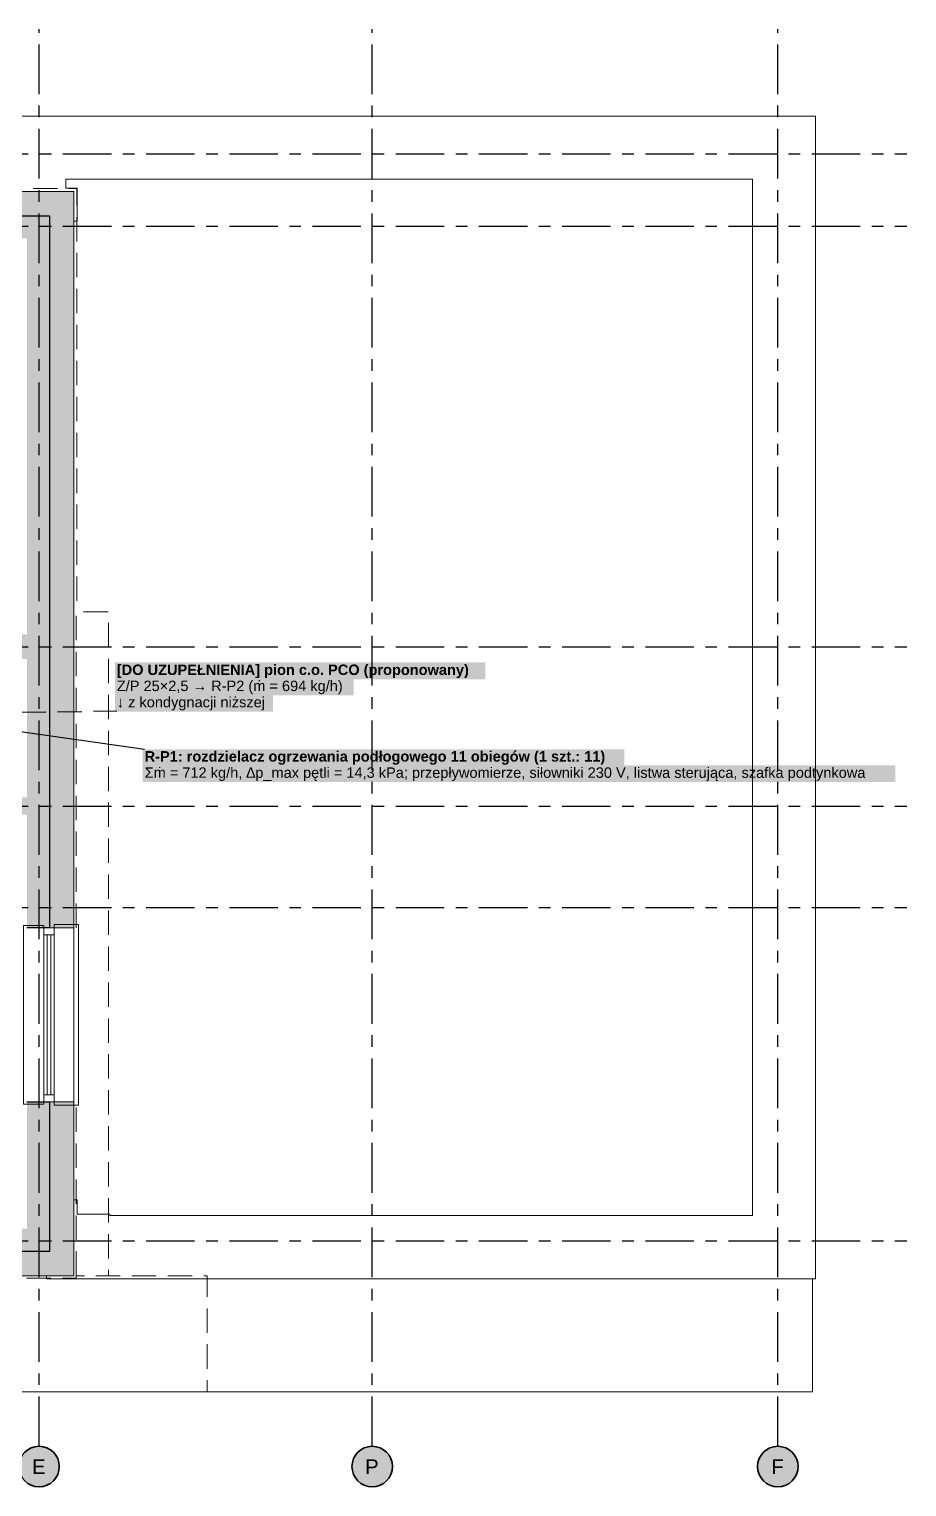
# Model space of a CAD drawing. Header units: metres. Extents: x -3.2 to 19.5, y -2.1 to 10.4.
# Drawn here: x 11.91 to 19.49, y -2.12 to 10.45 of the extents above; entities that cross this region are included whole.
import ezdxf

# ---------------------------------------------------------------- set-up
doc = ezdxf.new("R2010")
doc.units = ezdxf.units.M
doc.linetypes.add('KRESKOWA', pattern=[5.25, 4.2, -1.05])
doc.linetypes.add('PUNKTOWA', pattern=[10.5, 8.4, -1.05, 0, -1.05])
doc.layers.add('A-MASKA', color=7, linetype='Continuous', lineweight=18)
doc.layers.add('S-OPISY', color=2, linetype='Continuous', lineweight=25)
for name, color, linetype, lineweight, true_color in [('I-BRAKI', 6, 'KRESKOWA', 25, 0xb0008a), ('I-OSIE', 8, 'PUNKTOWA', 18, 0x7a7a7a), ('I-PODKLAD', 8, 'Continuous', 18, 0x9a9a9a), ('I-PODKLAD-SCIANY', 8, 'Continuous', 25, 0x6e6e6e), ('I-PODKLAD-WYPELN', 254, 'Continuous', 18, 0xe6e6e6)]:
    doc.layers.add(name, color=color, linetype=linetype, lineweight=lineweight, true_color=true_color)
doc.styles.add('PL_ARIAL', font='arial.ttf')
doc.styles.add('PL_ARIAL_B', font='arialbd.ttf')

msp = doc.modelspace()

# ---------------------------------------------------------------- hatches: boundary and pattern name
at = {"layer": 'A-MASKA', "true_color": 0xffffff}
for points in [[(12.654, 4.844), (15.85, 4.844), (15.85, 4.989), (12.654, 4.989)], [(12.654, 4.704), (14.715, 4.704), (14.715, 4.849), (12.654, 4.849)], [(12.654, 4.565), (14.019, 4.565), (14.019, 4.71), (12.654, 4.71)], [(12.893, 4.097), (17.049, 4.097), (17.049, 4.241), (12.893, 4.241)], [(12.893, 3.957), (19.388, 3.957), (19.388, 4.102), (12.893, 4.102)]]:
    msp.add_hatch(color=7, dxfattribs=at).paths.add_polyline_path(points)
at = {"layer": 'I-OSIE', "true_color": 0xffffff}
for points in [[(12.175, -1.945), (12.174, -1.922), (12.169, -1.9), (12.162, -1.878), (12.152, -1.858), (12.139, -1.838), (12.124, -1.821), (12.107, -1.806), (12.088, -1.793), (12.067, -1.783), (12.045, -1.776), (12.023, -1.771), (12, -1.77), (11.977, -1.771), (11.955, -1.776), (11.933, -1.783), (11.912, -1.793), (11.893, -1.806), (11.876, -1.821), (11.861, -1.838), (11.848, -1.858), (11.838, -1.878), (11.831, -1.9), (11.826, -1.922), (11.825, -1.945), (11.826, -1.968), (11.831, -1.99), (11.838, -2.012), (11.848, -2.033), (11.861, -2.052), (11.876, -2.069), (11.893, -2.084), (11.912, -2.097), (11.933, -2.107), (11.955, -2.114), (11.977, -2.119), (12, -2.12), (12.023, -2.119), (12.045, -2.114), (12.067, -2.107), (12.088, -2.097), (12.107, -2.084), (12.124, -2.069), (12.139, -2.052), (12.152, -2.033), (12.162, -2.012), (12.169, -1.99), (12.174, -1.968)], [(15.05, -1.945), (15.049, -1.922), (15.044, -1.9), (15.037, -1.878), (15.027, -1.858), (15.014, -1.838), (14.999, -1.821), (14.982, -1.806), (14.963, -1.793), (14.942, -1.783), (14.92, -1.776), (14.898, -1.771), (14.875, -1.77), (14.852, -1.771), (14.83, -1.776), (14.808, -1.783), (14.787, -1.793), (14.768, -1.806), (14.751, -1.821), (14.736, -1.838), (14.723, -1.858), (14.713, -1.878), (14.706, -1.9), (14.701, -1.922), (14.7, -1.945), (14.701, -1.968), (14.706, -1.99), (14.713, -2.012), (14.723, -2.033), (14.736, -2.052), (14.751, -2.069), (14.768, -2.084), (14.787, -2.097), (14.808, -2.107), (14.83, -2.114), (14.852, -2.119), (14.875, -2.12), (14.898, -2.119), (14.92, -2.114), (14.942, -2.107), (14.963, -2.097), (14.982, -2.084), (14.999, -2.069), (15.014, -2.052), (15.027, -2.033), (15.037, -2.012), (15.044, -1.99), (15.049, -1.968)], [(18.55, -1.945), (18.549, -1.922), (18.544, -1.9), (18.537, -1.878), (18.527, -1.858), (18.514, -1.838), (18.499, -1.821), (18.482, -1.806), (18.462, -1.793), (18.442, -1.783), (18.42, -1.776), (18.398, -1.771), (18.375, -1.77), (18.352, -1.771), (18.33, -1.776), (18.308, -1.783), (18.288, -1.793), (18.268, -1.806), (18.251, -1.821), (18.236, -1.838), (18.223, -1.858), (18.213, -1.878), (18.206, -1.9), (18.201, -1.922), (18.2, -1.945), (18.201, -1.968), (18.206, -1.99), (18.213, -2.012), (18.223, -2.033), (18.236, -2.052), (18.251, -2.069), (18.268, -2.084), (18.288, -2.097), (18.308, -2.107), (18.33, -2.114), (18.352, -2.119), (18.375, -2.12), (18.398, -2.119), (18.42, -2.114), (18.442, -2.107), (18.462, -2.097), (18.482, -2.084), (18.499, -2.069), (18.514, -2.052), (18.527, -2.033), (18.537, -2.012), (18.544, -1.99), (18.549, -1.968)]]:
    msp.add_hatch(color=7, dxfattribs=at).paths.add_polyline_path(points)
at = {"layer": 'I-PODKLAD-WYPELN', "true_color": 0xe4e4e4}
h = msp.add_hatch(color=7, dxfattribs=at)
h.paths.add_polyline_path([(11.895, 5.02), (11.895, 5.02), (11.05, 5.02), (11.05, 5.02), (11.05, 5.02), (11.05, 5.035), (11.05, 5.035), (11.05, 5.035), (11.05, 5.035), (11.05, 5.23), (11.05, 5.23), (11.05, 5.23), (11.05, 5.23), (11.05, 5.23), (11.895, 5.23), (11.895, 5.23), (11.895, 5.23), (11.895, 5.23), (11.895, 5.23), (11.895, 8.645), (11.895, 8.645), (11.895, 8.645), (11.895, 8.645), (11.895, 8.645), (11.6, 8.645), (11.6, 8.645), (11.6, 8.645), (11.6, 8.84), (11.6, 8.84), (11.6, 8.84), (11.6, 8.84), (11.6, 9.05), (12.3, 9.05), (12.3, 2.7), (12.09, 2.7), (12.09, 2.7), (12.09, 2.7), (12.09, 2.7), (11.895, 2.7), (11.895, 2.7), (11.895, 2.7), (11.895, 3.675), (8.4, 3.675), (8.4, 3.69), (8.4, 3.825), (11.895, 3.825), (11.895, 5.02)])
h.paths.add_polyline_path([(11.895, 3.81), (11.895, 3.81), (11.895, 3.81), (11.895, 3.81)], flags=0)
h.paths.add_polyline_path([(11.895, 3.69), (11.895, 3.69), (11.895, 3.69), (11.895, 3.69)], flags=0)
h.paths.add_polyline_path([(12.09, 8.66), (12.09, 8.66), (12.09, 8.66), (12.09, 8.66), (12.09, 8.66)], flags=0)
h.paths.add_polyline_path([(12.09, 8.84), (12.09, 8.84), (12.09, 8.84), (12.09, 8.84)], flags=0)
h = msp.add_hatch(color=7, dxfattribs=at)
h.paths.add_polyline_path([(11.12, -0.09), (11.12, -0.09), (11.12, -0.09), (11.12, -0.09), (11.12, -0.09), (11.12, 0.105), (11.12, 0.105), (11.12, 0.105), (11.895, 0.105), (11.895, 0.105), (11.895, 0.105), (11.895, 0.105), (11.895, 0.105), (11.895, 0.105), (11.895, 1.2), (11.895, 1.2), (11.895, 1.2), (12.09, 1.2), (12.09, 1.2), (12.09, 1.2), (12.09, 1.2), (12.3, 1.2), (12.3, -0.3), (12.3, -0.3), (12.3, -0.3), (12.3, -0.3), (11.27, -0.3), (11.27, -1.3), (11.12, -1.3), (11.12, -0.32), (11.12, -0.32), (11.12, -0.3), (11.12, -0.3), (11.12, -0.3), (11.12, -0.3)])
h.paths.add_polyline_path([(12.09, -0.09), (12.09, -0.09), (12.09, -0.09), (12.09, -0.09), (12.09, -0.09), (12.09, -0.09)], flags=0)
h.paths.add_polyline_path([(12.09, 0.09), (12.09, 0.09), (12.09, 0.09), (12.09, 0.09), (12.09, 0.09)], flags=0)

# ---------------------------------------------------------------- linework, layer by layer
at = {"layer": 'I-BRAKI', "lineweight": 25, "ltscale": 0.05, "true_color": 0xb0008a, "flags": 128}
msp.add_lwpolyline([(11.85, 4.56), (12.671, 4.571)], dxfattribs=at)
at = {"layer": 'I-OSIE', "linetype": 'PUNKTOWA', "lineweight": 25, "ltscale": 0.051044, "flags": 128}
for points in [[(12, -1.77), (12, 10.45)], [(14.875, -1.77), (14.875, 10.45)], [(18.375, -1.77), (18.375, 10.45)]]:
    msp.add_lwpolyline(points, dxfattribs=at)
at = {"layer": 'I-OSIE', "linetype": 'PUNKTOWA', "lineweight": 25, "ltscale": 0.049752, "flags": 128}
for points in [[(-2.87, 9.375), (19.488, 9.375)], [(-2.87, 8.75), (19.488, 8.75)], [(-2.87, 5.125), (19.488, 5.125)], [(-2.87, 3.75), (19.488, 3.75)], [(-2.87, 2.875), (19.488, 2.875)], [(-2.87, 0), (19.488, 0)]]:
    msp.add_lwpolyline(points, dxfattribs=at)
at = {"layer": 'I-OSIE', "linetype": 'Continuous', "lineweight": 35, "ltscale": 0.05}
for centre in [(12, -1.945), (14.875, -1.945), (18.375, -1.945)]:
    msp.add_circle(centre, 0.175, dxfattribs=at)
at = {"layer": 'I-PODKLAD', "lineweight": 13, "ltscale": 0.05}
for points in [[(11.675, 9.05), (11.675, 9.7), (18.7, 9.7), (18.7, -0.325), (12.065, -0.325), (12.065, -0.3)], [(12.3, 0.355), (12.33, 0.355), (12.33, 0.23), (12.61, 0.23), (12.61, 0.22), (18.155, 0.22), (18.155, 9.155), (12.23, 9.155), (12.23, 9.08), (12.33, 9.08), (12.33, 8.795), (12.3, 8.795)], [(12.3, 1.2), (12.3, 2.7)], [(18.675, -0.326), (18.675, -1.3), (12.6, -1.3), (11.271, -1.3)]]:
    msp.add_lwpolyline(points, dxfattribs=at)
at = {"layer": 'I-PODKLAD', "linetype": 'KRESKOWA', "lineweight": 13, "ltscale": 0.05, "flags": 128}
for points in [[(8.565, 9.05), (8.565, 9.075), (12.325, 9.075), (12.325, 5.426)], [(12.32, 2.7), (12.32, 5.425), (12.6, 5.425), (12.6, -0.299)], [(12.32, -0.299), (12.32, 1.2)], [(11.271, -0.32), (12.32, -0.32), (12.32, -0.3), (13.45, -0.3), (13.45, -1.3), (11.271, -1.3)]]:
    msp.add_lwpolyline(points, dxfattribs=at)
at = {"layer": 'I-PODKLAD', "lineweight": 18, "ltscale": 0.05}
for points in [[(12.04, 1.18), (12.04, 2.72), (11.865, 2.72), (11.865, 1.18)], [(12.04, 1.2), (12.04, 2.7), (12.13, 2.7), (12.13, 1.2)], [(12.13, 1.17), (12.13, 2.73), (12.34, 2.73), (12.34, 1.17)]]:
    msp.add_lwpolyline(points, close=True, dxfattribs=at)
for points in [[(12.04, 2.64), (12.13, 2.64)], [(12.069, 1.26), (12.069, 2.64)], [(12.101, 1.26), (12.101, 2.64)], [(12.04, 1.26), (12.13, 1.26)]]:
    msp.add_lwpolyline(points, dxfattribs=at)
at = {"layer": 'I-PODKLAD-SCIANY', "lineweight": 13, "ltscale": 0.05}
for points in [[(11.6, 9.05), (12.3, 9.05), (12.3, 9.05), (12.3, 9.05), (12.3, 2.7), (12.3, 2.7), (12.3, 2.7), (12.09, 2.7), (12.09, 2.7), (12.09, 2.7), (12.09, 8.84), (12.09, 8.84), (12.09, 8.84), (12.09, 8.84), (12.09, 8.84), (12.09, 8.84), (12.09, 8.84), (12.09, 8.84), (12.09, 8.84), (12.09, 8.84), (12.09, 8.84), (12.09, 8.84), (12.09, 8.84), (12.09, 8.84), (12.09, 8.84), (12.09, 8.84), (12.09, 8.84), (11.6, 8.84)], [(11.12, -0.09), (12.09, -0.09), (12.09, -0.09), (12.09, -0.09), (12.09, -0.09), (12.09, -0.09), (12.09, -0.09), (12.09, -0.09), (12.09, -0.09), (12.09, -0.09), (12.09, -0.09), (12.09, -0.09), (12.09, -0.09), (12.09, -0.09), (12.09, -0.09), (12.09, -0.09), (12.09, -0.09), (12.09, -0.09), (12.09, 1.2), (12.09, 1.2), (12.09, 1.2), (12.3, 1.2), (12.3, 1.2), (12.3, 1.2), (12.3, -0.3), (12.3, -0.3), (12.3, -0.3), (11.12, -0.3)]]:
    msp.add_lwpolyline(points, dxfattribs=at)
at = {"layer": 'I-PODKLAD-SCIANY', "lineweight": 25, "ltscale": 0.05}
for points in [[(11.6, 8.84), (12.09, 8.84), (12.09, 8.84), (12.09, 8.84), (12.09, 8.84), (12.09, 8.84), (12.09, 2.7), (12.09, 2.7), (12.09, 2.7), (12.09, 2.7), (12.09, 2.7), (11.895, 2.7)], [(11.895, 1.2), (12.09, 1.2), (12.09, 1.2), (12.09, 1.2), (12.09, 1.2), (12.09, -0.09), (12.09, -0.09), (12.09, -0.09), (12.09, -0.09), (11.12, -0.09)]]:
    msp.add_lwpolyline(points, dxfattribs=at)
at = {"layer": 'S-OPISY', "lineweight": 25, "ltscale": 0.05}
msp.add_lwpolyline([(11.8, 4.4), (12.911, 4.242)], dxfattribs=at)

# ---------------------------------------------------------------- texts
at = {"layer": 'I-BRAKI', "true_color": 0xb0008a}
for s, style, p in [('[DO UZUPEŁNIENIA] pion c.o. PCO (proponowany)', 'PL_ARIAL_B', (12.671, 4.881)), ('Z/P 25×2,5 → R-P2 (ṁ = 694 kg/h)', 'PL_ARIAL', (12.671, 4.742)), ('↓ z kondygnacji niższej', 'PL_ARIAL', (12.671, 4.602))]:
    msp.add_text(s, height=0.09, dxfattribs=dict(at, style=style)).set_placement(p)
at = {"layer": 'I-OSIE', "style": 'PL_ARIAL'}
for s, p in [('E', (11.939, -2.008)), ('P', (14.814, -2.008)), ('F', (18.32, -2.008))]:
    msp.add_text(s, height=0.125, dxfattribs=at).set_placement(p)
at = {"layer": 'S-OPISY'}
for s, style, p in [('R-P1: rozdzielacz ogrzewania podłogowego 11 obiegów (1 szt.: 11)', 'PL_ARIAL_B', (12.911, 4.134)), ('Σṁ = 712 kg/h, ∆p_max pętli = 14,3 kPa; przepływomierze, siłowniki 230 V, listwa sterująca, szafka podtynkowa', 'PL_ARIAL', (12.911, 3.994))]:
    msp.add_text(s, height=0.09, dxfattribs=dict(at, style=style)).set_placement(p)

doc.saveas('drawing.dxf')
